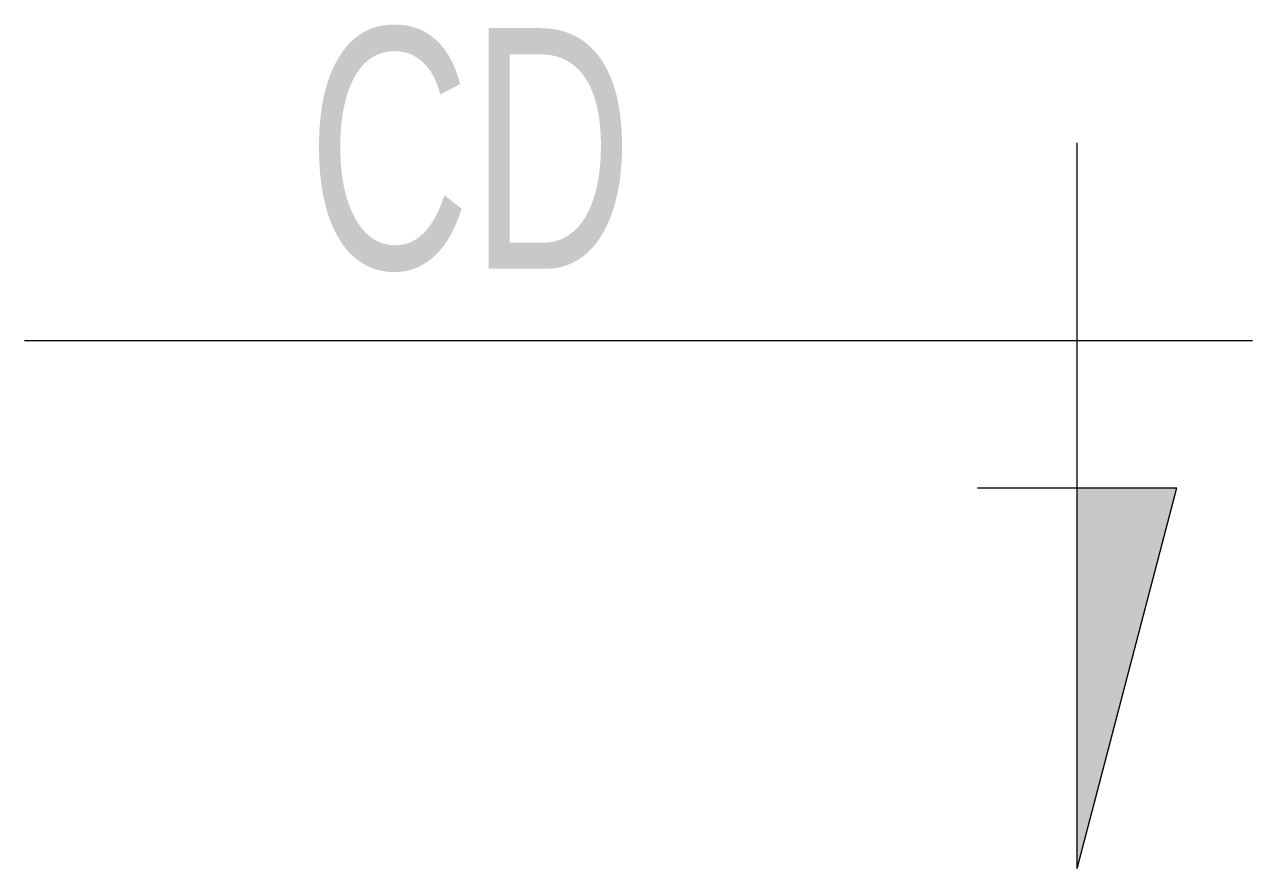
# Model space of a CAD drawing. Header units: millimetres. Extents: x -0.21 to 7.96, y -22.99 to -17.38.
import ezdxf
from ezdxf.enums import TextEntityAlignment as Align

# ---------------------------------------------------------------- set-up
doc = ezdxf.new("R2010")
doc.units = ezdxf.units.MM
doc.header["$MEASUREMENT"] = 0
doc.layers.get('0').update_dxf_attribs({"linetype": 'CONTINUOUS'})
doc.styles.add('2', font='vn_vni.shx', dxfattribs={"width": 0.7, "height": 1.6})

msp = doc.modelspace()

# ---------------------------------------------------------------- linework, layer by layer
for p, q in [((6.793, -22.9904), (6.793, -18.1634)), ((7.9592, -19.4808), (-0.207, -19.4808)), ((6.13, -20.4578), (7.456, -20.4578)), ((6.793, -22.9904), (7.456, -20.4578))]:
    msp.add_line(p, q)
msp.add_solid([(7.456, -20.4578), (6.793, -20.4578), (6.793, -22.9904)])

# ---------------------------------------------------------------- texts
at = {"style": '2', "width": 0.7}
msp.add_attdef('CD', text='', height=1.6, dxfattribs=at).set_placement((2.7565, -19.4808), align=Align.BOTTOM_CENTER)

doc.saveas('drawing.dxf')
